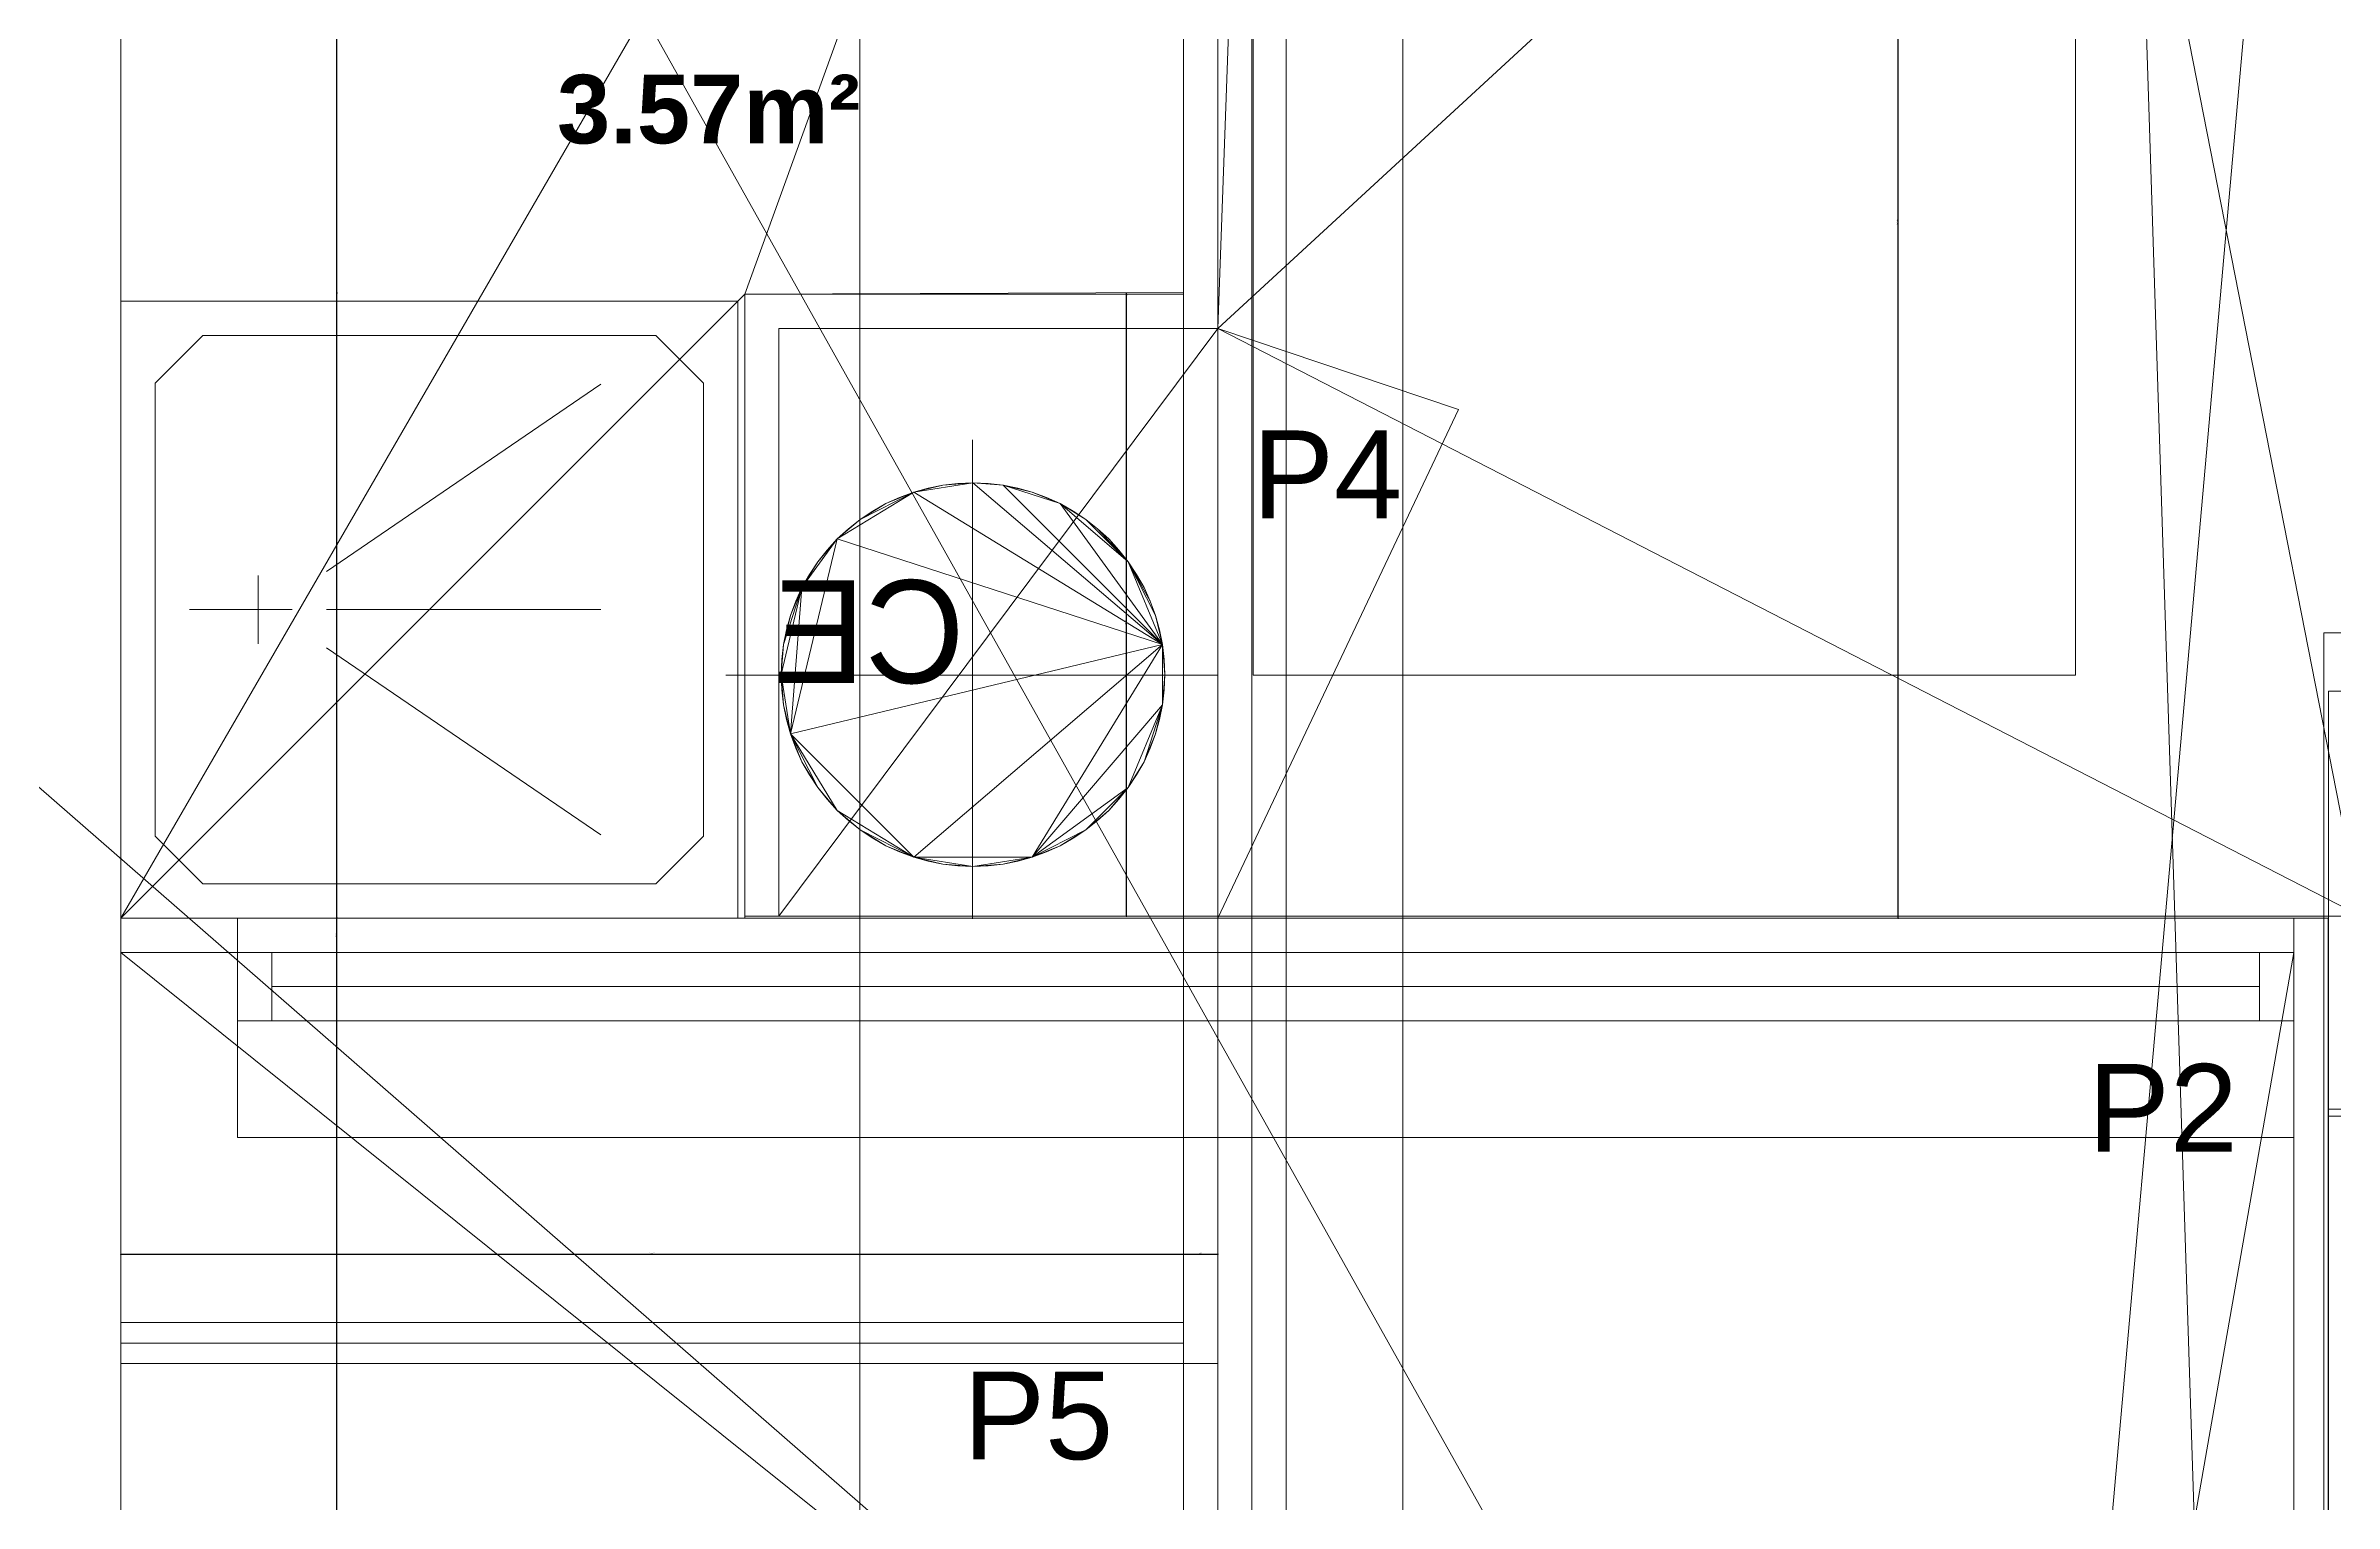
# Model space of a CAD drawing. Header units: metres. Extents: x -12536 to 12621, y -17191 to 9596.
# Drawn here: x -8968.5 to -8634.7, y -13717.3 to -13504.7 of the extents above; entities that cross this region are included whole.
import ezdxf
from ezdxf.enums import TextEntityAlignment as Align
from ezdxf.lldxf.tags import DXFTag

# ---------------------------------------------------------------- set-up
doc = ezdxf.new("R2010")
doc.units = ezdxf.units.M
doc.header["$MEASUREMENT"] = 0
doc.header["$PDMODE"] = 2
doc.header["$PDSIZE"] = 0.25
for name, color, linetype in [('Calque commun', 7, 'Continuous'), ('Cotations', 7, 'Continuous'), ('Layer5', 7, 'Continuous'), ('Layer90', 7, 'Continuous'), ('Textes', 7, 'Continuous')]:
    doc.layers.add(name, color=color, linetype=linetype)
doc.styles.add('Arial2', font='', dxfattribs={"height": 0.1})
doc.styles.add('Arial3', font='arial.ttf', dxfattribs={"height": 0.1})
doc.styles.add('Arial5', font='arial.ttf', dxfattribs={"height": 0.1})
doc.styles.add('Century Gothic Gras', font='', dxfattribs={"height": 0.15})
doc.styles.add('Century Gothic17', font='GOTHIC.TTF', dxfattribs={"height": 0.18})
doc.styles.add('Verdana', font='verdana.ttf', dxfattribs={"height": 0.08})
doc.styles.get('Arial2').set_extended_font_data('Arial', bold=True)
doc.styles.get('Century Gothic Gras').set_extended_font_data('Century Gothic Gras')
tags = doc.linetypes.add('DASHDOT2', pattern=[0.5, 0.25, -0.125, 0, -0.125]).pattern_tags.tags
tags[10:11] = [DXFTag(74, 4), DXFTag(75, 0), DXFTag(340, '0'), DXFTag(46, 1.0), DXFTag(50, 0.0), DXFTag(44, 0.0), DXFTag(45, 0.0)]
tags[8:9] = [DXFTag(74, 4), DXFTag(75, 0), DXFTag(340, '0'), DXFTag(46, 1.0), DXFTag(50, 0.0), DXFTag(44, 0.0), DXFTag(45, 0.0)]
tags[6:7] = [DXFTag(74, 4), DXFTag(75, 0), DXFTag(340, '0'), DXFTag(46, 1.0), DXFTag(50, 0.0), DXFTag(44, 0.0), DXFTag(45, 0.0)]
tags[4:5] = [DXFTag(74, 4), DXFTag(75, 0), DXFTag(340, '0'), DXFTag(46, 1.0), DXFTag(50, 0.0), DXFTag(44, 0.0), DXFTag(45, 0.0)]
tags = doc.linetypes.add('DOT2', pattern=[0.125, 0, -0.125]).pattern_tags.tags
tags[6:7] = [DXFTag(74, 4), DXFTag(75, 0), DXFTag(340, '0'), DXFTag(46, 1.0), DXFTag(50, 0.0), DXFTag(44, 0.0), DXFTag(45, 0.0)]
tags[4:5] = [DXFTag(74, 4), DXFTag(75, 0), DXFTag(340, '0'), DXFTag(46, 1.0), DXFTag(50, 0.0), DXFTag(44, 0.0), DXFTag(45, 0.0)]
tags = doc.linetypes.add('HIDDEN', pattern=[0.375, 0.25, -0.125]).pattern_tags.tags
tags[6:7] = [DXFTag(74, 4), DXFTag(75, 0), DXFTag(340, '0'), DXFTag(46, 1.0), DXFTag(50, 0.0), DXFTag(44, 0.0), DXFTag(45, 0.0)]
tags[4:5] = [DXFTag(74, 4), DXFTag(75, 0), DXFTag(340, '0'), DXFTag(46, 1.0), DXFTag(50, 0.0), DXFTag(44, 0.0), DXFTag(45, 0.0)]
doc.dimstyles.new('DIM1', dxfattribs={"dimtxt": 0.08, "dimasz": 0.1, "dimexe": 0.05, "dimexo": 0, "dimgap": 0, "dimtad": 1, "dimjust": 2, "dimzin": 1, "dimdsep": 46, "dimtxsty": 'Verdana', "dimblk": 'ORIGIN', "dimcen": 0.09, "dimadec": 0, "dimazin": 0, "dimtfac": 1, "dimtdec": 4, "dimtix": 1, "dimtofl": 0, "dimtmove": 0, "dimatfit": 3, "dimfxl": 0.05, "dimfxlon": 1, "dimfrac": 2, "dimtolj": 1, "dimtzin": 0, "dimarcsym": 2})
doc.dimstyles.new('DIM16', dxfattribs={"dimtxt": 0.18, "dimasz": 0.035, "dimexe": 0.05, "dimexo": 0, "dimgap": 0.05, "dimtad": 1, "dimzin": 1, "dimdsep": 46, "dimtxsty": 'Century Gothic17', "dimblk": 'ORIGIN', "dimcen": 0.09, "dimdle": 0.05, "dimadec": 0, "dimazin": 0, "dimtfac": 1, "dimtdec": 4, "dimtix": 1, "dimtofl": 0, "dimtmove": 0, "dimatfit": 3, "dimfxl": 0.05, "dimfxlon": 1, "dimfrac": 2, "dimtolj": 1, "dimtzin": 0, "dimarcsym": 2})
doc.dimstyles.new('DIM18', dxfattribs={"dimtxt": 0.1, "dimasz": 0.025, "dimexe": 0.1, "dimexo": 0, "dimgap": 5e-05, "dimtad": 1, "dimzin": 1, "dimdsep": 46, "dimtxsty": 'Arial3', "dimblk": 'ORIGIN', "dimcen": 0.09, "dimdle": 0.1, "dimadec": 0, "dimazin": 0, "dimtfac": 1, "dimtdec": 4, "dimtix": 1, "dimtofl": 0, "dimtmove": 0, "dimatfit": 3, "dimfxl": 0.1, "dimfxlon": 1, "dimfrac": 2, "dimtolj": 1, "dimtzin": 0, "dimarcsym": 2})
doc.dimstyles.new('DIM19', dxfattribs={"dimtxt": 0.1, "dimasz": 0.025, "dimexe": 0.1, "dimexo": 0, "dimgap": 5e-05, "dimtad": 1, "dimzin": 1, "dimdsep": 46, "dimtxsty": 'Arial5', "dimblk": 'ORIGIN', "dimcen": 0.09, "dimdle": 0.1, "dimadec": 0, "dimazin": 0, "dimtfac": 1, "dimtdec": 4, "dimtix": 1, "dimtofl": 0, "dimtmove": 0, "dimatfit": 3, "dimfxl": 0.1, "dimfxlon": 1, "dimfrac": 2, "dimtolj": 1, "dimtzin": 0, "dimarcsym": 2})

# ---------------------------------------------------------------- blocks, each defined once
blk = doc.blocks.new('sofa2')
at = {"layer": 'Calque commun', "color": 8, "linetype": 'ByBlock', "lineweight": 5}
for p, q in [((0, 0), (0, 0)), ((0, 0), (0, 0)), ((0, 0), (0, -0.8)), ((1.4, 0), (0, 0)), ((1.4, 0), (1.4, 0)), ((1.4, 0), (1.4, 0)), ((1.4, -0.8), (1.4, 0)), ((0.695, -0.0067), (0.085, -0.0067)), ((0.085, -0.0067), (0.085, -0.1)), ((0.695, -0.0067), (0.695, -0.1)), ((1.315, -0.0067), (0.705, -0.0067)), ((0.705, -0.0067), (0.705, -0.1)), ((1.315, -0.0067), (1.315, -0.1)), ((0.695, -0.054), (0.085, -0.054)), ((1.315, -0.054), (0.705, -0.054)), ((0.08, -0.1), (0.08, -0.1)), ((0.08, -0.1), (0.08, -0.1)), ((0.08, -0.1), (0.08, -0.1)), ((0.08, -0.1), (0.08, -0.1)), ((0.08, -0.1), (0.085, -0.1)), ((0.08, -0.74), (0.08, -0.1)), ((0.085, -0.1), (0.695, -0.1)), ((0.085, -0.1), (0.085, -0.14)), ((0.695, -0.1), (0.705, -0.1)), ((0.695, -0.1), (0.695, -0.14)), ((0.705, -0.1), (1.315, -0.1)), ((0.705, -0.1), (0.705, -0.14)), ((1.315, -0.1), (1.32, -0.1)), ((1.315, -0.1), (1.315, -0.14)), ((1.32, -0.1), (1.32, -0.1)), ((1.32, -0.1), (1.32, -0.1)), ((1.32, -0.1), (1.32, -0.1)), ((1.32, -0.1), (1.32, -0.1)), ((1.32, -0.1), (1.32, -0.74)), ((0.085, -0.11), (0.085, -0.11)), ((0.085, -0.11), (0.085, -0.11)), ((0.695, -0.11), (0.695, -0.11)), ((0.695, -0.11), (0.695, -0.11)), ((0.705, -0.11), (0.705, -0.11)), ((0.705, -0.11), (0.705, -0.11)), ((1.315, -0.11), (1.315, -0.11)), ((1.315, -0.11), (1.315, -0.11)), ((0.085, -0.14), (0.085, -0.81)), ((0.695, -0.14), (0.695, -0.81)), ((0.705, -0.14), (0.705, -0.81)), ((1.315, -0.14), (1.315, -0.81)), ((0.085, -0.27), (0.695, -0.27)), ((0.705, -0.27), (1.315, -0.27)), ((0.08, -0.76), (0.08, -0.74)), ((0.08, -0.8), (0.08, -0.76)), ((1.32, -0.74), (1.32, -0.76)), ((1.32, -0.76), (1.32, -0.8)), ((0, -0.8), (0, -0.8)), ((0, -0.8), (0, -0.8)), ((0, -0.8), (0.08, -0.8)), ((0.08, -0.8), (0.08, -0.8)), ((0.08, -0.8), (0.08, -0.8)), ((1.32, -0.8), (1.32, -0.8)), ((1.32, -0.8), (1.32, -0.8)), ((1.32, -0.8), (1.4, -0.8)), ((1.4, -0.8), (1.4, -0.8)), ((1.4, -0.8), (1.4, -0.8)), ((0.085, -0.81), (0.085, -0.81)), ((0.085, -0.81), (0.085, -0.81)), ((0.085, -0.81), (0.695, -0.81)), ((0.695, -0.81), (0.695, -0.81)), ((0.695, -0.81), (0.695, -0.81)), ((0.705, -0.81), (0.705, -0.81)), ((0.705, -0.81), (0.705, -0.81)), ((0.705, -0.81), (1.315, -0.81)), ((1.315, -0.81), (1.315, -0.81)), ((1.315, -0.81), (1.315, -0.81))]:
    blk.add_line(p, q, dxfattribs=at)
blk = doc.blocks.new('douche90')
at = {"layer": 'Layer90', "color": 6, "linetype": 'Continuous', "lineweight": 5}
for p, q in [((0, 0, -10), (0, 0.9, -10)), ((0, 0.9, -10), (0.9, 0.9, -10)), ((0.9, 0.9, -10), (0.9, 0, -10)), ((0.05, 0.7803, -10), (0.1197, 0.85, -10)), ((0.1197, 0.85, -10), (0.7803, 0.85, -10)), ((0.7803, 0.85, -10), (0.85, 0.7803, -10)), ((0.05, 0.1197, -10), (0.05, 0.7803, -10)), ((0.3, 0.5058, -10), (0.7, 0.7788, -10)), ((0.85, 0.7803, -10), (0.85, 0.1197, -10)), ((0.2, 0.5, -10), (0.2, 0.4, -10)), ((0.25, 0.45, -10), (0.1, 0.45, -10)), ((0.7, 0.45, -10), (0.3, 0.45, -10)), ((0.3, 0.3942, -10), (0.7, 0.1212, -10)), ((0.1197, 0.05, -10), (0.05, 0.1197, -10)), ((0.85, 0.1197, -10), (0.7803, 0.05, -10)), ((0.7803, 0.05, -10), (0.1197, 0.05, -10)), ((0.9, 0, -10), (0, 0, -10))]:
    blk.add_line(p, q, dxfattribs=at)
blk = doc.blocks.new('@PRES_1_$$_1-29')
at = {"layer": 'Calque commun', "color": 5, "linetype": 'Continuous', "lineweight": 5}
for p, q in [((0, 0.32), (3, 0.32)), ((3, 0.15), (0, 0.15)), ((0.05, 0.05), (0.05, 0.15)), ((2.95, 0.15), (2.95, 0.05)), ((0.05, 0.1), (2.95, 0.1)), ((3, 0.05), (0, 0.05)), ((0, 0), (3, 0))]:
    blk.add_line(p, q, dxfattribs=at)
blk = doc.blocks.new('@PRES_1_$$_1-30')
at = {"layer": 'Calque commun', "color": 7, "linetype": 'Continuous', "lineweight": 5}
blk.add_line((0, 0), (0, 0.32), dxfattribs=at)
blk = doc.blocks.new('@PRES_1_$$_1-31')
at = {"layer": 'Calque commun', "color": 7, "linetype": 'Continuous', "lineweight": 5}
blk.add_line((0, 0), (0, 0.32), dxfattribs=at)
blk = doc.blocks.new('INTER_2D_COMB11')
at = {"layer": 'Layer5', "color": 0, "linetype": 'ByBlock', "lineweight": -2}
for name in ['@PRES_1_$$_1-29', '@PRES_1_$$_1-30']:
    blk.add_blockref(name, (0, 0), dxfattribs=at)
at = {"layer": 'Layer5', "color": 0, "linetype": 'ByBlock', "lineweight": -2, "extrusion": (0, 0, -1), "xscale": -1, "yscale": -1, "zscale": -1, "rotation": 180}
blk.add_blockref('@PRES_1_$$_1-31', (-3, 0), dxfattribs=at)
blk = doc.blocks.new('PLACED_COMB11')
at = {"layer": 'Layer5', "color": 0, "linetype": 'ByBlock', "lineweight": -2}
blk.add_blockref('INTER_2D_COMB11', (0, 0), dxfattribs=at)
blk = doc.blocks.new('ce')
at = {"layer": 'Calque commun', "color": 6, "linetype": 'Continuous', "lineweight": 5}
for p, q in [((0.0007, 0.3427), (0.0007, -0.3562)), ((-0.3566, -0.0007), (0.3605, -0.0007))]:
    blk.add_line(p, q, dxfattribs=at)
at = {"layer": 'Calque commun', "color": 6, "linetype": 'ByBlock', "lineweight": -2, "style": 'Century Gothic Gras'}
blk.add_text('CE', height=0.15, rotation=359.9993, dxfattribs=at).set_placement((0.0123, -0.0123))
at = {"layer": 'Calque commun', "color": 6, "linetype": 'Continuous', "lineweight": 5}
mesh = blk.add_polyface(dxfattribs=at)
corners = [(-0.2766, -0.0438), (-0.0865, -0.2663), (-0.2766, 0.0438), (0.0865, -0.2663), (0.1271, -0.2495), (0.1646, -0.2265), (0.198, -0.198), (0.2265, -0.1646), (0.2663, -0.0865), (-0.2495, -0.1271), (-0.2387, -0.1463), (-0.2265, -0.1646), (-0.2265, 0.1646), (-0.2387, 0.1463), (-0.2495, 0.1271), (-0.198, 0.198), (-0.2129, 0.1818), (0.0438, 0.2766), (0.022, 0.2791), (0, 0.28), (0.0438, -0.2766), (0.0654, -0.2723), (-0.0438, 0.2766), (0.0865, 0.2663), (0.0654, 0.2723), (-0.1818, 0.2129), (-0.022, 0.2791), (0.198, 0.198), (0.2265, 0.1646), (0.2129, 0.1818), (0.1818, -0.2129), (0.1271, 0.2495), (0.1072, 0.2587), (0.28, 0), (0.2766, -0.0438), (0.2791, -0.022), (-0.1646, -0.2265), (-0.198, -0.198), (-0.1818, -0.2129), (-0.1271, 0.2495), (-0.1463, 0.2387), (-0.1646, 0.2265), (-0.0654, -0.2723), (-0.0438, -0.2766), (0.1646, 0.2265), (0.2723, -0.0654), (0, -0.28), (0.022, -0.2791), (0.2495, -0.1271), (0.1463, 0.2387), (0.2495, 0.1271), (0.2387, 0.1463), (0.2791, 0.022), (0.2766, 0.0438), (-0.2129, -0.1818), (0.2587, -0.1072), (0.1463, -0.2387), (-0.28, 0), (-0.2663, 0.0865), (-0.2587, 0.1072), (-0.1463, -0.2387), (-0.1271, -0.2495), (-0.0865, 0.2663), (-0.0654, 0.2723), (0.2129, -0.1818), (0.2663, 0.0865), (0.2587, 0.1072), (0.1072, -0.2587), (-0.2663, -0.0865), (-0.2723, 0.0654), (-0.1072, 0.2587), (-0.022, -0.2791), (0.1818, 0.2129), (0.2723, 0.0654), (-0.2723, -0.0654), (-0.1072, -0.2587), (0.2387, -0.1463), (-0.2587, -0.1072), (-0.2791, -0.022), (-0.2791, 0.022)]
mesh.append_faces([[corners[k] for k in face] for face in [(3, 20, 21), (17, 23, 24), (27, 28, 29), (33, 34, 35), (36, 37, 38), (31, 44, 49), (37, 11, 54), (62, 22, 63), (65, 53, 73), (9, 68, 77)]], dxfattribs={"vtx0": -1, "color": 6})
mesh.append_faces([[corners[k] for k in face] for face in [(15, 12, 25), (58, 12, 59)]], dxfattribs={"vtx0": -1, "vtx1": -1, "color": 6})
mesh.append_faces([[corners[k] for k in face] for face in [(0, 1, 2), (3, 4, 5), (6, 7, 8), (19, 22, 2), (31, 23, 44), (3, 6, 8), (8, 7, 48), (33, 50, 8), (27, 8, 50), (0, 2, 57), (58, 2, 12), (3, 2, 1), (3, 46, 20), (36, 11, 37), (27, 44, 23), (33, 53, 50), (39, 22, 62), (50, 53, 65), (27, 50, 28), (0, 11, 1), (36, 61, 1), (9, 0, 68), (39, 2, 22), (33, 8, 34), (1, 43, 46), (3, 5, 6), (27, 2, 8), (17, 19, 23), (39, 41, 12), (27, 23, 2), (39, 12, 2), (3, 8, 2), (9, 11, 0), (36, 1, 11), (3, 1, 46), (23, 19, 2)]], dxfattribs={"vtx0": -1, "vtx1": -1, "vtx2": -1, "color": 6})
mesh.append_faces([[corners[k] for k in face] for face in [(41, 25, 12), (14, 59, 12)]], dxfattribs={"vtx1": -1, "vtx2": -1, "color": 6})
mesh.append_faces([[corners[k] for k in face] for face in [(9, 10, 11), (12, 13, 14), (15, 16, 12), (17, 18, 19), (19, 26, 22), (5, 30, 6), (31, 32, 23), (39, 40, 41), (1, 42, 43), (8, 45, 34), (46, 47, 20), (50, 51, 28), (33, 52, 53), (48, 55, 8), (4, 56, 5), (36, 60, 61), (6, 64, 7), (65, 66, 50), (3, 67, 4), (58, 69, 2), (62, 70, 39), (43, 71, 46), (27, 72, 44), (0, 74, 68), (61, 75, 1), (7, 76, 48), (57, 78, 0), (2, 79, 57)]], dxfattribs={"vtx2": -1, "color": 6})
blk = doc.blocks.new('_ORIGIN')
at = {"color": 0, "linetype": 'ByBlock', "lineweight": -2}
blk.add_line((0, 0), (-1, 0), dxfattribs=at)
blk.add_circle((0, 0), 0.5, dxfattribs=at)
blk = doc.blocks.new('*D2096')
at = {"layer": 'Calque commun', "color": 0, "linetype": 'ByBlock', "lineweight": -2, "transparency": 16777216}
for p, q in [((-8926.1, -13636.94), (-8926, -13636.94)), ((-8926.05, -13636.94), (-8926.05, -13636.97)), ((-8926.05, -13959.89), (-8926.05, -13636.97)), ((-8926.1, -13959.93), (-8926, -13959.93))]:
    blk.add_line(p, q, dxfattribs=at)
at = {"layer": 'Calque commun', "color": 0, "linetype": 'Continuous', "lineweight": -2, "transparency": 16777216}
blk.add_line((-8926.05, -13636.9), (-8926.05, -13636.87), dxfattribs=at)
at = {"layer": 'Defpoints', "color": 0, "linetype": 'Continuous', "transparency": 16777216}
for p in [(-8957.56, -13636.94), (-8926.05, -13636.94), (-8957.56, -13959.93)]:
    blk.add_point(p, dxfattribs=at)
at = {"layer": 'Calque commun', "color": 0, "linetype": 'Continuous', "lineweight": -2, "transparency": 16777216, "xscale": 0.03500000014901161, "yscale": 0.03500000014901161, "zscale": 0.03500000014901161, "rotation": 270}
for p in [(-8926.05, -13636.94), (-8926.05, -13959.93)]:
    blk.add_blockref('_ORIGIN', p, dxfattribs=at)
at = {"layer": 'Calque commun', "color": 0, "linetype": 'Continuous', "lineweight": 5, "transparency": 16777216, "insert": (-8926.1, -13798.43), "char_height": 0.18, "attachment_point": 8, "rotation": 90, "line_spacing_factor": 0.773441, "style": 'Century Gothic17'}
blk.add_mtext('\\A1;322.99', dxfattribs=at)
blk = doc.blocks.new('*D2097')
at = {"layer": 'Calque commun', "color": 0, "linetype": 'ByBlock', "lineweight": -2, "transparency": 16777216}
for p, q in [((-8926.1, -13631.94), (-8926, -13631.94)), ((-8926.05, -13631.94), (-8926.05, -13631.97)), ((-8926.05, -13636.9), (-8926.05, -13631.97)), ((-8926.1, -13636.94), (-8926, -13636.94))]:
    blk.add_line(p, q, dxfattribs=at)
at = {"layer": 'Calque commun', "color": 0, "linetype": 'Continuous', "lineweight": -2, "transparency": 16777216}
blk.add_line((-8926.05, -13631.9), (-8926.05, -13631.87), dxfattribs=at)
at = {"layer": 'Defpoints', "color": 0, "linetype": 'Continuous', "transparency": 16777216}
for p in [(-8957.56, -13631.94), (-8926.05, -13631.94), (-8957.56, -13636.94)]:
    blk.add_point(p, dxfattribs=at)
at = {"layer": 'Calque commun', "color": 0, "linetype": 'Continuous', "lineweight": -2, "transparency": 16777216, "xscale": 0.03500000014901161, "yscale": 0.03500000014901161, "zscale": 0.03500000014901161, "rotation": 270}
for p in [(-8926.05, -13631.94), (-8926.05, -13636.94)]:
    blk.add_blockref('_ORIGIN', p, dxfattribs=at)
at = {"layer": 'Calque commun', "color": 0, "linetype": 'Continuous', "lineweight": 5, "transparency": 16777216, "insert": (-8926.1, -13634.44), "char_height": 0.18, "attachment_point": 8, "rotation": 90, "line_spacing_factor": 0.773441, "style": 'Century Gothic17'}
blk.add_mtext('\\A1;5.00', dxfattribs=at)
blk = doc.blocks.new('*D2114')
at = {"layer": 'Calque commun', "color": 0, "linetype": 'ByBlock', "lineweight": -2, "transparency": 16777216}
for p, q in [((-8591.27, -13383.93), (-8591.37, -13383.93)), ((-8591.32, -13383.93), (-8591.32, -13383.97)), ((-8591.32, -13859.89), (-8591.32, -13383.97)), ((-8591.37, -13859.93), (-8591.27, -13859.93))]:
    blk.add_line(p, q, dxfattribs=at)
at = {"layer": 'Calque commun', "color": 0, "linetype": 'Continuous', "lineweight": -2, "transparency": 16777216}
blk.add_line((-8591.32, -13383.9), (-8591.32, -13383.86), dxfattribs=at)
at = {"layer": 'Defpoints', "color": 0, "linetype": 'Continuous', "transparency": 16777216}
for p in [(-8591.32, -13383.93), (-8545.56, -13383.93), (-8638.06, -13859.93)]:
    blk.add_point(p, dxfattribs=at)
at = {"layer": 'Calque commun', "color": 0, "linetype": 'Continuous', "lineweight": -2, "transparency": 16777216, "xscale": 0.03500000014901161, "yscale": 0.03500000014901161, "zscale": 0.03500000014901161, "rotation": 270}
for p in [(-8591.32, -13383.93), (-8591.32, -13859.93)]:
    blk.add_blockref('_ORIGIN', p, dxfattribs=at)
at = {"layer": 'Calque commun', "color": 0, "linetype": 'Continuous', "lineweight": 5, "transparency": 16777216, "insert": (-8591.37, -13621.93), "char_height": 0.18, "attachment_point": 8, "rotation": 90, "line_spacing_factor": 0.773441, "style": 'Century Gothic17'}
blk.add_mtext('\\A1;475.99', dxfattribs=at)
blk = doc.blocks.new('*D2036')
at = {"layer": 'Calque commun', "color": 0, "linetype": 'ByBlock', "lineweight": -2, "transparency": 16777216}
for p, q in [((-8810.9, -13545.94), (-8810.8, -13545.94)), ((-8810.85, -13545.94), (-8810.85, -13545.97)), ((-8810.85, -13631.63), (-8810.85, -13545.97)), ((-8810.9, -13631.67), (-8810.8, -13631.67))]:
    blk.add_line(p, q, dxfattribs=at)
at = {"layer": 'Calque commun', "color": 0, "linetype": 'Continuous', "lineweight": -2, "transparency": 16777216}
blk.add_line((-8810.85, -13545.9), (-8810.85, -13545.87), dxfattribs=at)
at = {"layer": 'Defpoints', "color": 0, "linetype": 'Continuous', "transparency": 16777216}
for p in [(-8861.56, -13545.94), (-8810.85, -13545.94), (-8861.56, -13631.67)]:
    blk.add_point(p, dxfattribs=at)
at = {"layer": 'Calque commun', "color": 0, "linetype": 'Continuous', "lineweight": -2, "transparency": 16777216, "xscale": 0.03500000014901161, "yscale": 0.03500000014901161, "zscale": 0.03500000014901161, "rotation": 270}
for p in [(-8810.85, -13545.94), (-8810.85, -13631.67)]:
    blk.add_blockref('_ORIGIN', p, dxfattribs=at)
at = {"layer": 'Calque commun', "color": 0, "linetype": 'Continuous', "lineweight": 5, "transparency": 16777216, "insert": (-8810.9, -13588.8), "char_height": 0.18, "attachment_point": 8, "rotation": 90, "line_spacing_factor": 0.773441, "style": 'Century Gothic17'}
blk.add_mtext('\\A1;85.73', dxfattribs=at)
blk = doc.blocks.new('*D2037')
at = {"layer": 'Calque commun', "color": 0, "linetype": 'ByBlock', "lineweight": -2, "transparency": 16777216}
for p, q in [((-8810.9, -13540.94), (-8810.8, -13540.94)), ((-8810.85, -13540.94), (-8810.85, -13541.04)), ((-8810.85, -13545.84), (-8810.85, -13541.04)), ((-8810.9, -13545.94), (-8810.8, -13545.94))]:
    blk.add_line(p, q, dxfattribs=at)
at = {"layer": 'Calque commun', "color": 0, "linetype": 'Continuous', "lineweight": -2, "transparency": 16777216}
blk.add_line((-8810.85, -13540.84), (-8810.85, -13540.74), dxfattribs=at)
at = {"layer": 'Defpoints', "color": 0, "linetype": 'Continuous', "transparency": 16777216}
for p in [(-8866.56, -13540.94), (-8810.85, -13540.94), (-8861.56, -13545.94)]:
    blk.add_point(p, dxfattribs=at)
at = {"layer": 'Calque commun', "color": 0, "linetype": 'Continuous', "lineweight": -2, "transparency": 16777216, "xscale": 0.1000000014901161, "yscale": 0.1000000014901161, "zscale": 0.1000000014901161, "rotation": 270}
for p in [(-8810.85, -13540.94), (-8810.85, -13545.94)]:
    blk.add_blockref('_ORIGIN', p, dxfattribs=at)
at = {"layer": 'Calque commun', "color": 0, "linetype": 'Continuous', "lineweight": 5, "transparency": 16777216, "insert": (-8810.85, -13541.15), "char_height": 0.08, "attachment_point": 8, "rotation": 90, "line_spacing_factor": 0.773441, "style": 'Verdana'}
blk.add_mtext('\\A1;5.00', dxfattribs=at)
blk = doc.blocks.new('*D2146')
at = {"layer": 'Calque commun', "color": 0, "linetype": 'ByBlock', "lineweight": -2, "transparency": 16777216}
for p, q in [((-8925.95, -13540.78), (-8926.15, -13540.78)), ((-8926.05, -13540.78), (-8926.05, -13540.8)), ((-8926.05, -13631.91), (-8926.05, -13540.8)), ((-8925.95, -13631.93), (-8926.15, -13631.93))]:
    blk.add_line(p, q, dxfattribs=at)
at = {"layer": 'Calque commun', "color": 0, "linetype": 'Continuous', "lineweight": -2, "transparency": 16777216}
blk.add_line((-8926.05, -13540.75), (-8926.05, -13540.73), dxfattribs=at)
at = {"layer": 'Defpoints', "color": 0, "linetype": 'Continuous', "transparency": 16777216}
for p in [(-8926.05, -13540.78), (-8907.82, -13540.78), (-8907.83, -13631.94)]:
    blk.add_point(p, dxfattribs=at)
at = {"layer": 'Calque commun', "color": 0, "linetype": 'Continuous', "lineweight": -2, "transparency": 16777216, "xscale": 0.02500000037252903, "yscale": 0.02500000037252903, "zscale": 0.02500000037252903, "rotation": 269.9983965889911}
for p in [(-8926.05, -13540.78), (-8926.05, -13631.93)]:
    blk.add_blockref('_ORIGIN', p, dxfattribs=at)
at = {"layer": 'Calque commun', "color": 0, "linetype": 'Continuous', "lineweight": 5, "transparency": 16777216, "insert": (-8926.05, -13586.36), "char_height": 0.1, "attachment_point": 8, "rotation": 89.9984, "line_spacing_factor": 0.773441, "style": 'Arial3'}
blk.add_mtext('\\A1;91.16', dxfattribs=at)
blk = doc.blocks.new('*D2147')
at = {"layer": 'Calque commun', "color": 0, "linetype": 'ByBlock', "lineweight": -2, "transparency": 16777216}
for p, q in [((-8925.95, -13363.93), (-8926.15, -13363.93)), ((-8926.05, -13363.93), (-8926.05, -13363.96)), ((-8926.05, -13540.75), (-8926.05, -13363.96)), ((-8925.95, -13540.78), (-8926.15, -13540.78))]:
    blk.add_line(p, q, dxfattribs=at)
at = {"layer": 'Calque commun', "color": 0, "linetype": 'Continuous', "lineweight": -2, "transparency": 16777216}
blk.add_line((-8926.05, -13363.91), (-8926.05, -13363.88), dxfattribs=at)
at = {"layer": 'Defpoints', "color": 0, "linetype": 'Continuous', "transparency": 16777216}
for p in [(-8926.05, -13363.93), (-8907.83, -13363.93), (-8907.82, -13540.78)]:
    blk.add_point(p, dxfattribs=at)
at = {"layer": 'Calque commun', "color": 0, "linetype": 'Continuous', "lineweight": -2, "transparency": 16777216, "xscale": 0.02500000037252903, "yscale": 0.02500000037252903, "zscale": 0.02500000037252903, "rotation": 270.0008265230018}
for p in [(-8926.05, -13363.93), (-8926.05, -13540.78)]:
    blk.add_blockref('_ORIGIN', p, dxfattribs=at)
at = {"layer": 'Calque commun', "color": 0, "linetype": 'Continuous', "lineweight": 5, "transparency": 16777216, "insert": (-8926.05, -13452.35), "char_height": 0.1, "attachment_point": 8, "rotation": 270.0008, "line_spacing_factor": 0.773441, "style": 'Arial5'}
blk.add_mtext('\\A1;176.84', dxfattribs=at)
blk = doc.blocks.new('*D2148')
at = {"layer": 'Calque commun', "color": 0, "linetype": 'ByBlock', "lineweight": -2, "transparency": 16777216}
for p, q in [((-8698.32, -13428.93), (-8698.22, -13428.93)), ((-8698.27, -13428.93), (-8698.27, -13428.97)), ((-8698.27, -13631.9), (-8698.27, -13428.97)), ((-8698.32, -13631.94), (-8698.22, -13631.94))]:
    blk.add_line(p, q, dxfattribs=at)
at = {"layer": 'Calque commun', "color": 0, "linetype": 'Continuous', "lineweight": -2, "transparency": 16777216}
blk.add_line((-8698.27, -13428.9), (-8698.27, -13428.86), dxfattribs=at)
at = {"layer": 'Defpoints', "color": 0, "linetype": 'Continuous', "transparency": 16777216}
for p in [(-8739.05, -13428.93), (-8698.27, -13428.93), (-8739.05, -13631.94)]:
    blk.add_point(p, dxfattribs=at)
at = {"layer": 'Calque commun', "color": 0, "linetype": 'Continuous', "lineweight": -2, "transparency": 16777216, "xscale": 0.03500000014901161, "yscale": 0.03500000014901161, "zscale": 0.03500000014901161, "rotation": 270}
for p in [(-8698.27, -13428.93), (-8698.27, -13631.94)]:
    blk.add_blockref('_ORIGIN', p, dxfattribs=at)
at = {"layer": 'Calque commun', "color": 0, "linetype": 'Continuous', "lineweight": 5, "transparency": 16777216, "insert": (-8698.32, -13530.43), "char_height": 0.18, "attachment_point": 8, "rotation": 90, "line_spacing_factor": 0.773441, "style": 'Century Gothic17'}
blk.add_mtext('\\A1;203.00', dxfattribs=at)
blk = doc.blocks.new('*D2137')
at = {"layer": 'Calque commun', "color": 0, "linetype": 'ByBlock', "lineweight": -2, "transparency": 16777216}
for p, q in [((-8802.56, -13680.93), (-8802.56, -13681.03)), ((-8802.52, -13680.98), (-8797.59, -13680.98)), ((-8797.56, -13680.98), (-8797.59, -13680.98)), ((-8797.56, -13680.93), (-8797.56, -13681.03))]:
    blk.add_line(p, q, dxfattribs=at)
at = {"layer": 'Calque commun', "color": 0, "linetype": 'Continuous', "lineweight": -2, "transparency": 16777216}
blk.add_line((-8797.52, -13680.98), (-8797.49, -13680.98), dxfattribs=at)
at = {"layer": 'Defpoints', "color": 0, "linetype": 'Continuous', "transparency": 16777216}
for p in [(-8802.56, -13675.8), (-8797.56, -13675.8), (-8797.56, -13680.98)]:
    blk.add_point(p, dxfattribs=at)
at = {"layer": 'Calque commun', "color": 0, "linetype": 'Continuous', "lineweight": -2, "transparency": 16777216, "xscale": 0.03500000014901161, "yscale": 0.03500000014901161, "zscale": 0.03500000014901161, "rotation": 180}
for p in [(-8802.56, -13680.98), (-8797.56, -13680.98)]:
    blk.add_blockref('_ORIGIN', p, dxfattribs=at)
at = {"layer": 'Calque commun', "color": 0, "linetype": 'Continuous', "lineweight": 5, "transparency": 16777216, "insert": (-8800.06, -13680.93), "char_height": 0.18, "attachment_point": 8, "line_spacing_factor": 0.773441, "style": 'Century Gothic17'}
blk.add_mtext('\\A1;5.00', dxfattribs=at)
blk = doc.blocks.new('*D2138')
at = {"layer": 'Calque commun', "color": 0, "linetype": 'ByBlock', "lineweight": -2, "transparency": 16777216}
for p, q in [((-8957.56, -13680.93), (-8957.56, -13681.03)), ((-8957.52, -13680.98), (-8802.59, -13680.98)), ((-8802.56, -13680.98), (-8802.59, -13680.98)), ((-8802.56, -13680.93), (-8802.56, -13681.03))]:
    blk.add_line(p, q, dxfattribs=at)
at = {"layer": 'Calque commun', "color": 0, "linetype": 'Continuous', "lineweight": -2, "transparency": 16777216}
blk.add_line((-8802.52, -13680.98), (-8802.49, -13680.98), dxfattribs=at)
at = {"layer": 'Defpoints', "color": 0, "linetype": 'Continuous', "transparency": 16777216}
for p in [(-8957.56, -13675.8), (-8802.56, -13675.8), (-8802.56, -13680.98)]:
    blk.add_point(p, dxfattribs=at)
at = {"layer": 'Calque commun', "color": 0, "linetype": 'Continuous', "lineweight": -2, "transparency": 16777216, "xscale": 0.03500000014901161, "yscale": 0.03500000014901161, "zscale": 0.03500000014901161, "rotation": 180}
for p in [(-8957.56, -13680.98), (-8802.56, -13680.98)]:
    blk.add_blockref('_ORIGIN', p, dxfattribs=at)
at = {"layer": 'Calque commun', "color": 0, "linetype": 'Continuous', "lineweight": 5, "transparency": 16777216, "insert": (-8880.06, -13680.93), "char_height": 0.18, "attachment_point": 8, "line_spacing_factor": 0.773441, "style": 'Century Gothic17'}
blk.add_mtext('\\A1;155.00', dxfattribs=at)
blk = doc.blocks.new('120x220')
at = {"layer": 'Calque commun', "color": 7, "linetype": 'HIDDEN', "lineweight": 5}
mesh = blk.add_polyface(dxfattribs=at)
corners = [(0, 2.2), (0, 0), (1.2, 0), (1.2, 2.2)]
mesh.append_faces([[corners[k] for k in face] for face in [(0, 1, 2, 3)]], dxfattribs={"color": 7})

msp = doc.modelspace()

# ---------------------------------------------------------------- linework, layer by layer
at = {"layer": 'Calque commun', "color": 15, "linetype": 'Continuous', "lineweight": 20}
for p, q in [((-8802.557, -13540.935), (-8866.557, -13540.935)), ((-8866.557, -13540.935), (-8866.557, -13631.669)), ((-8802.557, -13540.935), (-8802.557, -13540.652)), ((-8797.557, -13545.935), (-8797.557, -13540.652)), ((-8797.557, -13545.935), (-8861.557, -13545.935)), ((-8861.557, -13545.935), (-8861.557, -13631.669)), ((-8957.557, -13636.935), (-8957.557, -13631.935)), ((-8957.557, -13631.935), (-8730.555, -13631.935)), ((-8866.557, -13631.669), (-8861.557, -13631.669)), ((-8640.555, -13631.935), (-8635.555, -13631.935)), ((-8635.556, -13859.927), (-8635.555, -13631.935)), ((-8957.557, -13636.935), (-8730.555, -13636.935)), ((-8802.557, -13636.935), (-8802.557, -13696.935)), ((-8797.557, -13636.935), (-8802.557, -13636.935)), ((-8797.557, -13636.935), (-8797.557, -13696.935)), ((-8640.556, -13859.927), (-8640.555, -13636.935)), ((-8640.555, -13636.935), (-8640.555, -13636.935)), ((-8797.557, -13696.935), (-8802.557, -13696.935))]:
    msp.add_line(p, q, dxfattribs=at)
at = {"layer": 'Calque commun', "color": 7, "linetype": 'Continuous', "lineweight": 5}
for p, q in [((-8762.445, -13557.754), (-8797.557, -13545.935)), ((-8797.557, -13631.935), (-8762.445, -13557.754)), ((-8802.557, -13690.935), (-8957.557, -13690.935)), ((-8957.557, -13696.935), (-8957.557, -13690.935)), ((-8802.557, -13696.935), (-8802.557, -13690.935)), ((-8802.557, -13693.935), (-8957.557, -13693.935)), ((-8802.557, -13696.935), (-8957.557, -13696.935))]:
    msp.add_line(p, q, dxfattribs=at)
at = {"layer": 'Cotations', "color": 7, "linetype": 'Continuous', "lineweight": 5}
msp.add_line((-8957.557, -13959.928), (-8957.557, -13363.931), dxfattribs=at)
at = {"layer": 'Cotations', "color": 1, "linetype": 'DASHDOT2', "lineweight": 20, "flags": 128}
msp.add_lwpolyline([(-8849.766, -12943.657), (-8849.766, -14323.771), (-8849.766, -14323.771)], dxfattribs=at)

# ---------------------------------------------------------------- block references
at = {"layer": 'Calque commun', "color": 0, "linetype": 'ByBlock', "lineweight": -2, "xscale": 100, "yscale": 100, "zscale": 100}
for name, p in [('120x220', (-8792.394, -13596.508)), ('douche90', (-8957.557, -13631.935))]:
    msp.add_blockref(name, p, dxfattribs=at)
for p, rotation in [((-8802.557, -13450.652), 270), ((-8640.555, -13631.935), 180)]:
    msp.add_blockref('PLACED_COMB11', p, dxfattribs=dict(at, rotation=rotation))
at = {"layer": 'Calque commun', "color": 0, "linetype": 'ByBlock', "lineweight": -2, "extrusion": (0, 0, -1), "xscale": -100, "yscale": -100, "zscale": -100, "rotation": 180}
msp.add_blockref('ce', (8833.254, -13596.424), dxfattribs=at)
at = {"layer": 'Calque commun', "color": 0, "linetype": 'DOT2', "lineweight": -2, "xscale": 100, "yscale": 100, "zscale": 100, "rotation": 89.99999999999999}
msp.add_blockref('sofa2', (-8636.171, -13730.328), dxfattribs=at)

# ---------------------------------------------------------------- texts
at = {"layer": 'Textes', "color": 9, "linetype": 'ByBlock', "lineweight": -2, "style": 'Arial2'}
msp.add_text('3.57m²', height=10, dxfattribs=at).set_placement((-8893.941, -13518.911))
at = {"layer": 'Textes', "color": 5, "linetype": 'ByBlock', "lineweight": -2, "style": 'Arial3'}
for s, p in [('P4', (-8792.515, -13573.6)), ('P2', (-8670.587, -13666.031))]:
    msp.add_text(s, height=12.8, dxfattribs=at).set_placement(p)
msp.add_text('P5', height=12.8, dxfattribs=at).set_placement((-8812.8, -13710.89), align=Align.RIGHT)

# ---------------------------------------------------------------- dimensions: what is measured, and where the dimension line sits
at = {"layer": 'Calque commun', "color": 5, "linetype": 'Continuous', "lineweight": 5}
for p1, p2, distance, dimstyle, picture, middle in [((-8907.824, -13540.776), (-8907.8266, -13363.9315), 18.227, 'DIM19', '*D2147', (-8926.0012, -13452.354)), ((-8739.054, -13631.935), (-8739.054, -13428.931), -40.782, 'DIM16', '*D2148', (-8698.417, -13530.433)), ((-8907.827, -13631.935), (-8907.824, -13540.776), 18.227, 'DIM18', '*D2146', (-8926.103, -13586.355)), ((-8861.557, -13631.669), (-8861.557, -13545.935), -50.712, 'DIM16', '*D2036', (-8810.99, -13588.802)), ((-8957.557, -13636.935), (-8957.557, -13631.935), -31.504, 'DIM16', '*D2097', (-8926.198, -13634.435)), ((-8957.557, -13959.928), (-8957.557, -13636.935), -31.504, 'DIM16', '*D2096', (-8926.198, -13798.432)), ((-8957.557, -13675.801), (-8802.557, -13675.801), -5.184, 'DIM16', '*D2138', (-8880.057, -13680.84)), ((-8802.557, -13675.801), (-8797.557, -13675.801), -5.184, 'DIM16', '*D2137', (-8800.057, -13680.84))]:
    dim = msp.add_aligned_dim(p1=p1, p2=p2, distance=distance, dimstyle=dimstyle, dxfattribs=at)
    dim.commit()
    dim.dimension.update_dxf_attribs({"geometry": picture, "text_midpoint": middle})
for base, p1, p2, dimstyle, picture, middle in [((-8591.3167, -13383.932), (-8638.0558, -13859.9268), (-8545.556, -13383.932), 'DIM16', '*D2114', (-8591.4612, -13621.9294)), ((-8810.845, -13540.935), (-8861.557, -13545.935), (-8866.557, -13540.935), 'DIM1', '*D2037', (-8810.887, -13541.151))]:
    dim = msp.add_linear_dim(base=base, p1=p1, p2=p2, angle=90, dimstyle=dimstyle, dxfattribs=at)
    dim.commit()
    dim.dimension.update_dxf_attribs({"geometry": picture, "text_midpoint": middle})

# ---------------------------------------------------------------- meshes
at = {"layer": 'Calque commun', "color": 7, "linetype": 'Continuous', "lineweight": 5}
mesh = msp.add_polyface(dxfattribs=at)
corners = [(-6255.473, -10253.272), (-12255.473, -10253.272), (-12255.473, -14453.272), (-6255.473, -14453.272)]
mesh.append_faces([[corners[k] for k in face] for face in [(0, 1, 2, 3)]], dxfattribs={"color": 7})
at = {"layer": 'Calque commun', "color": 9, "linetype": 'Continuous', "lineweight": 5}
mesh = msp.add_polyface(dxfattribs=at)
corners = [(-9951.557, -13149.931), (-9291.558, -13331.932), (-9291.558, -13149.931), (-9291.558, -13991.928), (-9951.557, -14049.931), (-9291.558, -14049.931), (-8667.557, -13331.932), (-8649.557, -13891.928), (-8007.558, -13891.928), (-8007.558, -12991.928), (-8649.557, -13991.928), (-8667.557, -12991.928)]
mesh.append_faces([[corners[k] for k in face] for face in [(0, 1, 2), (6, 9, 11)]], dxfattribs={"vtx0": -1, "color": 9})
mesh.append_faces([[corners[k] for k in face] for face in [(3, 1, 4), (3, 7, 1)]], dxfattribs={"vtx0": -1, "vtx1": -1, "vtx2": -1, "color": 9})
mesh.append_faces([[corners[k] for k in face] for face in [(6, 8, 9), (6, 7, 8)]], dxfattribs={"vtx0": -1, "vtx2": -1, "color": 9})
mesh.append_faces([[corners[k] for k in face] for face in [(5, 3, 4)]], dxfattribs={"vtx1": -1, "color": 9})
mesh.append_faces([[corners[k] for k in face] for face in [(6, 1, 7), (0, 4, 1)]], dxfattribs={"vtx1": -1, "vtx2": -1, "color": 9})
mesh.append_faces([[corners[k] for k in face] for face in [(3, 10, 7)]], dxfattribs={"vtx2": -1, "color": 9})
mesh = msp.add_polyface(dxfattribs=at)
corners = [(-8679.557, -13959.928), (-8679.557, -13859.927), (-8957.557, -13959.928), (-8635.556, -13363.931), (-8039.559, -13023.928), (-8635.556, -13023.928), (-8957.557, -13363.931), (-8039.559, -13859.927)]
mesh.append_faces([[corners[k] for k in face] for face in [(3, 4, 5)]], dxfattribs={"vtx0": -1, "color": 9})
mesh.append_faces([[corners[k] for k in face] for face in [(3, 7, 4), (3, 1, 7)]], dxfattribs={"vtx0": -1, "vtx2": -1, "color": 9})
mesh.append_faces([[corners[k] for k in face] for face in [(0, 1, 2)]], dxfattribs={"vtx1": -1, "color": 9})
mesh.append_faces([[corners[k] for k in face] for face in [(3, 6, 1), (6, 2, 1)]], dxfattribs={"vtx1": -1, "vtx2": -1, "color": 9})
mesh = msp.add_polyface(dxfattribs=at)
corners = [(-8861.557, -13631.669), (-8797.557, -13545.935), (-8861.557, -13545.935), (-8790.951, -13363.931), (-8670.556, -13428.931), (-8630.771, -13631.669), (-8635.5, -13631.669), (-8635.5, -13859.927), (-8224.556, -13382.933), (-8633.056, -13382.933), (-8633.056, -13428.931), (-8039.558, -13322.932), (-8039.559, -13859.927), (-8797.557, -13363.931), (-8224.556, -13322.932), (-8670.556, -13363.931)]
mesh.append_faces([[corners[k] for k in face] for face in [(0, 1, 2), (3, 4, 15)]], dxfattribs={"vtx0": -1, "color": 9})
mesh.append_faces([[corners[k] for k in face] for face in [(11, 8, 12)]], dxfattribs={"vtx0": -1, "vtx1": -1, "color": 9})
mesh.append_faces([[corners[k] for k in face] for face in [(3, 1, 4), (8, 5, 12), (8, 10, 5), (5, 4, 1)]], dxfattribs={"vtx0": -1, "vtx1": -1, "vtx2": -1, "color": 9})
mesh.append_faces([[corners[k] for k in face] for face in [(5, 7, 12), (5, 10, 4)]], dxfattribs={"vtx0": -1, "vtx2": -1, "color": 9})
mesh.append_faces([[corners[k] for k in face] for face in [(13, 1, 3)]], dxfattribs={"vtx1": -1, "color": 9})
mesh.append_faces([[corners[k] for k in face] for face in [(0, 5, 1)]], dxfattribs={"vtx1": -1, "vtx2": -1, "color": 9})
mesh.append_faces([[corners[k] for k in face] for face in [(5, 6, 7), (8, 9, 10), (11, 14, 8)]], dxfattribs={"vtx2": -1, "color": 9})
mesh = msp.add_polyface(dxfattribs=at)
corners = [(-8957.557, -13631.935), (-8866.557, -13540.935), (-8802.557, -13363.931), (-8802.557, -13540.652), (-8957.557, -13363.931), (-8866.557, -13631.935)]
mesh.append_faces([[corners[k] for k in face] for face in [(0, 1, 2)]], dxfattribs={"vtx0": -1, "vtx1": -1, "vtx2": -1, "color": 9})
mesh.append_faces([[corners[k] for k in face] for face in [(3, 2, 1), (4, 0, 2)]], dxfattribs={"vtx1": -1, "vtx2": -1, "color": 9})
mesh.append_faces([[corners[k] for k in face] for face in [(0, 5, 1)]], dxfattribs={"vtx2": -1, "color": 9})
mesh = msp.add_polyface(dxfattribs=at)
corners = [(-8640.555, -13636.935), (-8679.557, -13859.927), (-8640.556, -13859.927), (-8957.557, -13636.935), (-8679.557, -13959.928), (-8957.557, -13959.928)]
mesh.append_faces([[corners[k] for k in face] for face in [(0, 1, 2)]], dxfattribs={"vtx0": -1, "color": 9})
mesh.append_faces([[corners[k] for k in face] for face in [(1, 3, 5)]], dxfattribs={"vtx0": -1, "vtx2": -1, "color": 9})
mesh.append_faces([[corners[k] for k in face] for face in [(4, 1, 5)]], dxfattribs={"vtx1": -1, "color": 9})
mesh.append_faces([[corners[k] for k in face] for face in [(0, 3, 1)]], dxfattribs={"vtx1": -1, "vtx2": -1, "color": 9})

doc.saveas('drawing.dxf')
